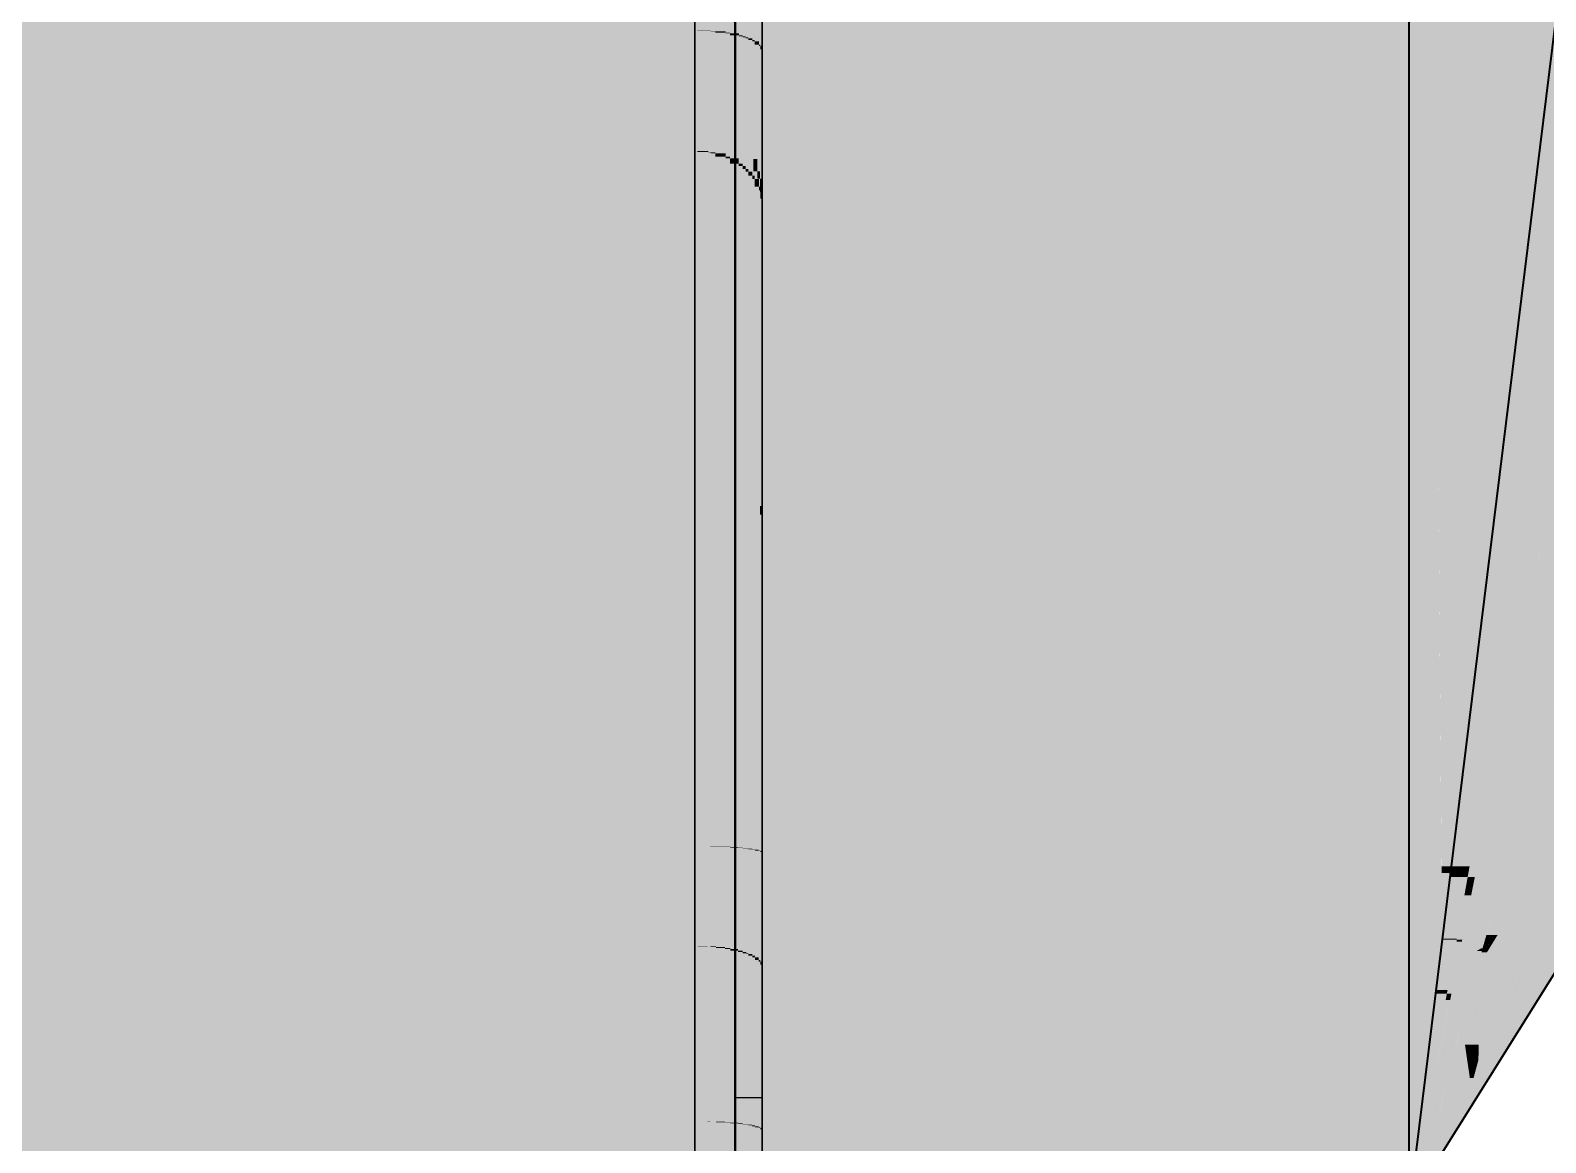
# Model space of a CAD drawing. Extents: x 0 to 756, y -25 to 420.
# Drawn here: x 351.753 to 354.002, y 306.086 to 307.737 of the extents above; entities that cross this region are included whole.
import ezdxf

# ---------------------------------------------------------------- set-up
doc = ezdxf.new("R2010")
doc.units = 0
doc.layers.get('0').update_dxf_attribs({"lineweight": 25})
doc.layers.add('0-Shading', color=7, linetype='Continuous', lineweight=25)
for name, color, linetype, lineweight, true_color in [('L_Aussenluft', 7, 'Continuous', 35, 0x66ff33), ('L_Aussenluft-Shading', 7, 'Continuous', 35, 0x66ff33), ('L_Schalldaempfer', 7, 'Continuous', 35, 0xababab)]:
    doc.layers.add(name, color=color, linetype=linetype, lineweight=lineweight, true_color=true_color)

# ---------------------------------------------------------------- blocks, each defined once
blk = doc.blocks.new('Shading-A0T78ONBOY', base_point=(329.6628, 313.8124))
at = {"layer": '0-Shading', "color": 7, "true_color": 0xffffff}
for points in [[(337.5837, 306.067), (352.7394, 306.067), (329.6659, 312.9883)], [(352.7394, 306.067), (329.6659, 312.9883), (352.7394, 312.9883)], [(352.7994, 307.1098), (352.8118, 307.1098), (352.7994, 309.2329)], [(352.8118, 307.1098), (352.7994, 309.2329), (352.8394, 309.2329)], [(352.8118, 307.1098), (352.8394, 307.1098), (352.8394, 309.2329)], [(335.4366, 307.7246), (352.7994, 307.7246), (333.4424, 309.0794)], [(352.7994, 307.7246), (333.4424, 309.0794), (352.7994, 309.0794)], [(340.9199, 307.558), (352.7994, 307.558), (342.7216, 308.381)], [(352.7994, 307.558), (342.7216, 308.381), (352.7994, 308.381)], [(352.7994, 307.2514), (352.8251, 307.2514), (352.7994, 308.2456)], [(352.8251, 307.2514), (352.7994, 308.2456), (352.8122, 308.2456)], [(352.8251, 307.2514), (352.8394, 307.2514), (352.8122, 308.2456)], [(352.8394, 307.2514), (352.8122, 308.2456), (352.8394, 308.2456)], [(335.7273, 307.5271), (352.7994, 307.5271), (335.4366, 307.7246)], [(352.7994, 307.5271), (335.4366, 307.7246), (352.7994, 307.7246)], [(343.5966, 307.5578), (352.7394, 307.5578), (343.8502, 307.7368)], [(352.7394, 307.5578), (343.8502, 307.7368), (352.7394, 307.7368)], [(339.8265, 307.0585), (352.7994, 307.0585), (340.9199, 307.558)], [(352.7994, 307.0585), (340.9199, 307.558), (352.7994, 307.558)], [(342.1341, 306.526), (352.7394, 306.526), (343.5966, 307.5578)], [(352.7394, 306.526), (343.5966, 307.5578), (352.7394, 307.5578)], [(337.2066, 306.5221), (352.7994, 306.5221), (335.7273, 307.5271)], [(352.7994, 306.5221), (335.7273, 307.5271), (352.7994, 307.5271)], [(352.7994, 306.3684), (352.8366, 306.3684), (352.7994, 307.2514)], [(352.8366, 306.3684), (352.7994, 307.2514), (352.8251, 307.2514)], [(352.8366, 306.3684), (352.8394, 306.3684), (352.8251, 307.2514)], [(352.8394, 306.3684), (352.8251, 307.2514), (352.8394, 307.2514)], [(352.7994, 306.349), (352.8019, 306.349), (352.7994, 307.1098)], [(352.8019, 306.349), (352.7994, 307.1098), (352.8118, 307.1098)], [(352.8019, 306.349), (352.8394, 306.349), (352.8118, 307.1098)], [(352.8394, 306.349), (352.8118, 307.1098), (352.8394, 307.1098)], [(339.0448, 306.7015), (352.7994, 306.7015), (339.8265, 307.0585)], [(352.7994, 306.7015), (339.8265, 307.0585), (352.7994, 307.0585)], [(337.6473, 306.0631), (352.7994, 306.0631), (339.0448, 306.7015)], [(352.7994, 306.0631), (339.0448, 306.7015), (352.7994, 306.7015)], [(337.4368, 306.3656), (352.7994, 306.3656), (337.2066, 306.5221)], [(352.7994, 306.3656), (337.2066, 306.5221), (352.7994, 306.5221)], [(341.924, 306.3778), (352.7394, 306.3778), (342.1341, 306.526)], [(352.7394, 306.3778), (342.1341, 306.526), (352.7394, 306.526)], [(341.555, 306.1174), (352.7394, 306.1174), (341.924, 306.3778)], [(352.7394, 306.1174), (341.924, 306.3778), (352.7394, 306.3778)], [(337.8099, 306.1122), (352.7994, 306.1122), (337.4368, 306.3656)], [(352.7994, 306.1122), (337.4368, 306.3656), (352.7994, 306.3656)], [(352.7994, 306.2312), (352.8384, 306.2312), (352.7994, 306.3684)], [(352.8384, 306.2312), (352.7994, 306.3684), (352.8366, 306.3684)], [(352.8384, 306.2312), (352.8394, 306.2312), (352.8366, 306.3684)], [(352.8394, 306.2312), (352.8366, 306.3684), (352.8394, 306.3684)], [(352.7994, 306.1867), (352.7998, 306.1867), (352.7994, 306.349)], [(352.7998, 306.1867), (352.7994, 306.349), (352.8019, 306.349)], [(352.7998, 306.1867), (352.8394, 306.1867), (352.8019, 306.349)], [(352.8394, 306.1867), (352.8019, 306.349), (352.8394, 306.349)], [(352.7994, 306.153), (352.8394, 306.153), (352.7994, 306.2312)], [(352.8394, 306.153), (352.7994, 306.2312), (352.8384, 306.2312)], [(352.8394, 306.153), (352.8394, 306.2312), (352.8384, 306.2312)], [(352.7994, 306.153), (352.8394, 306.153), (352.7998, 306.1867)], [(352.7994, 306.153), (352.7998, 306.1867), (352.7994, 306.1867)], [(352.8394, 306.153), (352.7998, 306.1867), (352.8394, 306.1867)], [(338.9114, 305.3638), (352.7994, 305.3638), (337.8099, 306.1122)], [(352.7994, 305.3638), (337.8099, 306.1122), (352.7994, 306.1122)], [(340.4812, 305.3599), (352.7394, 305.3599), (341.555, 306.1174)], [(352.7394, 305.3599), (341.555, 306.1174), (352.7394, 306.1174)]]:
    blk.add_solid(points, dxfattribs=at)
at = {"layer": '0-Shading', "color": 7, "true_color": 0xfdfdfd}
for points in [[(352.7533, 306.067), (352.7394, 306.067), (352.7641, 312.988)], [(352.7394, 306.067), (352.7641, 312.988), (352.7394, 312.988)], [(352.7653, 306.0669), (352.7533, 306.0669), (352.7653, 312.9879)], [(352.7533, 306.0669), (352.7653, 312.9879), (352.7641, 312.9879)], [(352.7429, 307.7367), (352.7608, 309.0995), (352.7421, 309.0995)], [(352.7595, 307.7367), (352.7429, 307.7367), (352.7608, 309.0995)], [(352.763, 307.7361), (352.7595, 307.7361), (352.7635, 309.0992)], [(352.7595, 307.7361), (352.7635, 309.0992), (352.7608, 309.0992)], [(352.7595, 307.7361), (352.7595, 307.7367), (352.7429, 307.7367)], [(352.7595, 307.7361), (352.7429, 307.7361), (352.7429, 307.7367)], [(352.743, 307.5577), (352.7595, 307.7361), (352.7429, 307.7361)], [(352.7593, 307.5577), (352.743, 307.5577), (352.7595, 307.7361)], [(352.7629, 307.5561), (352.7593, 307.5561), (352.763, 307.7359)], [(352.7593, 307.5561), (352.763, 307.7359), (352.7595, 307.7359)], [(352.763, 307.7359), (352.763, 307.7361), (352.7595, 307.7361)], [(352.763, 307.7359), (352.7595, 307.7359), (352.7595, 307.7361)], [(352.7593, 307.5561), (352.7593, 307.5577), (352.743, 307.5577)], [(352.7593, 307.5561), (352.743, 307.5561), (352.743, 307.5577)], [(352.7436, 306.526), (352.7593, 307.5561), (352.743, 307.5561)], [(352.7583, 306.526), (352.7436, 306.526), (352.7593, 307.5561)], [(352.7625, 306.5258), (352.7583, 306.5258), (352.7629, 307.5556)], [(352.7583, 306.5258), (352.7629, 307.5556), (352.7593, 307.5556)], [(352.7629, 307.5556), (352.7629, 307.5561), (352.7593, 307.5561)], [(352.7629, 307.5556), (352.7593, 307.5556), (352.7593, 307.5561)], [(352.7583, 306.5258), (352.7583, 306.526), (352.7436, 306.526)], [(352.7583, 306.5258), (352.7436, 306.5258), (352.7436, 306.526)], [(352.7437, 306.3777), (352.7583, 306.5258), (352.7436, 306.5258)], [(352.7582, 306.3777), (352.7437, 306.3777), (352.7583, 306.5258)], [(352.7625, 306.3771), (352.7582, 306.3771), (352.7625, 306.5258)], [(352.7582, 306.3771), (352.7625, 306.5258), (352.7583, 306.5258)], [(352.7625, 306.5258), (352.7625, 306.5258), (352.7583, 306.5258)], [(352.7625, 306.5258), (352.7583, 306.5258), (352.7583, 306.5258)], [(352.7582, 306.3771), (352.7582, 306.3777), (352.7437, 306.3777)], [(352.7582, 306.3771), (352.7437, 306.3771), (352.7437, 306.3777)], [(352.7439, 306.1174), (352.7582, 306.3771), (352.7437, 306.3771)], [(352.7579, 306.1174), (352.7439, 306.1174), (352.7582, 306.3771)], [(352.7624, 306.1172), (352.7579, 306.1172), (352.7625, 306.3769)], [(352.7579, 306.1172), (352.7625, 306.3769), (352.7582, 306.3769)], [(352.7625, 306.3769), (352.7625, 306.3771), (352.7582, 306.3771)], [(352.7625, 306.3769), (352.7582, 306.3769), (352.7582, 306.3771)], [(352.7579, 306.1172), (352.7579, 306.1174), (352.7439, 306.1174)], [(352.7579, 306.1172), (352.7439, 306.1172), (352.7439, 306.1174)], [(352.7443, 305.3601), (352.7579, 306.1172), (352.7439, 306.1172)], [(352.7572, 305.3601), (352.7443, 305.3601), (352.7579, 306.1172)], [(352.7621, 305.3601), (352.7572, 305.3601), (352.7624, 306.1171)], [(352.7572, 305.3601), (352.7624, 306.1171), (352.7579, 306.1171)], [(352.7624, 306.1171), (352.7624, 306.1172), (352.7579, 306.1172)], [(352.7624, 306.1171), (352.7579, 306.1171), (352.7579, 306.1172)]]:
    blk.add_solid(points, dxfattribs=at)
at = {"layer": '0-Shading', "color": 7, "true_color": 0xf5f5f5}
for points in [[(352.7783, 306.0667), (352.7653, 306.0667), (352.7883, 312.987)], [(352.7653, 306.0667), (352.7883, 312.987), (352.7653, 312.987)], [(352.7894, 306.0662), (352.7783, 306.0662), (352.7894, 312.987)], [(352.7783, 306.0662), (352.7894, 312.987), (352.7883, 312.987)], [(352.7697, 307.7353), (352.7861, 309.0945), (352.7687, 309.0945)], [(352.7852, 307.7353), (352.7697, 307.7353), (352.7861, 309.0945)], [(352.7852, 307.7333), (352.7852, 307.7353), (352.7697, 307.7353)], [(352.7852, 307.7333), (352.7697, 307.7333), (352.7697, 307.7353)], [(352.7699, 307.554), (352.7852, 307.7333), (352.7697, 307.7333)], [(352.785, 307.554), (352.7699, 307.554), (352.7852, 307.7333)], [(352.785, 307.5492), (352.785, 307.554), (352.7699, 307.554)], [(352.785, 307.5492), (352.7699, 307.5492), (352.7699, 307.554)], [(352.7706, 306.5255), (352.785, 307.5492), (352.7699, 307.5492)], [(352.7843, 306.5255), (352.7706, 306.5255), (352.785, 307.5492)], [(352.7843, 306.5249), (352.7843, 306.5255), (352.7706, 306.5255)], [(352.7843, 306.5249), (352.7706, 306.5249), (352.7706, 306.5255)], [(352.7707, 306.3762), (352.7843, 306.5249), (352.7706, 306.5249)], [(352.7842, 306.3762), (352.7707, 306.3762), (352.7843, 306.5249)], [(352.7842, 306.3745), (352.7842, 306.3762), (352.7707, 306.3762)], [(352.7842, 306.3745), (352.7707, 306.3745), (352.7707, 306.3762)], [(352.7709, 306.1167), (352.7842, 306.3745), (352.7707, 306.3745)], [(352.784, 306.1167), (352.7709, 306.1167), (352.7842, 306.3745)], [(352.784, 306.116), (352.784, 306.1167), (352.7709, 306.1167)], [(352.784, 306.116), (352.7709, 306.116), (352.7709, 306.1167)], [(352.7715, 305.3609), (352.784, 306.116), (352.7709, 306.116)], [(352.7835, 305.3609), (352.7715, 305.3609), (352.784, 306.116)]]:
    blk.add_solid(points, dxfattribs=at)
at = {"layer": '0-Shading', "color": 254, "true_color": 0xe4e4e4}
for points in [[(352.8005, 306.0657), (352.7894, 306.0657), (352.8057, 310.2325)], [(352.7894, 306.0657), (352.8057, 310.2325), (352.7894, 310.2325)], [(352.8101, 306.0649), (352.8005, 306.0649), (352.8101, 310.2215)], [(352.8005, 306.0649), (352.8101, 310.2215), (352.8057, 310.2215)], [(352.7914, 307.7323), (352.8059, 309.087), (352.7909, 309.087)], [(352.8047, 307.7323), (352.7914, 307.7323), (352.8059, 309.087)], [(352.8047, 307.7292), (352.8047, 307.7323), (352.7914, 307.7323)], [(352.8047, 307.7292), (352.7914, 307.7292), (352.7914, 307.7323)], [(352.8045, 307.5466), (352.7914, 307.5466), (352.8047, 307.7292)], [(352.7914, 307.5466), (352.8047, 307.7292), (352.7914, 307.7292)], [(352.8045, 307.5389), (352.8045, 307.5466), (352.7914, 307.5466)], [(352.8045, 307.5389), (352.7914, 307.5389), (352.7914, 307.5466)], [(352.7918, 306.5245), (352.8045, 307.5389), (352.7914, 307.5389)], [(352.8036, 306.5245), (352.7918, 306.5245), (352.8045, 307.5389)], [(352.8036, 306.5237), (352.8036, 306.5245), (352.7918, 306.5245)], [(352.8036, 306.5237), (352.7918, 306.5237), (352.7918, 306.5245)], [(352.8034, 306.3732), (352.7918, 306.3732), (352.8036, 306.5237)], [(352.7918, 306.3732), (352.8036, 306.5237), (352.7918, 306.5237)], [(352.8034, 306.3705), (352.8034, 306.3732), (352.7918, 306.3732)], [(352.8034, 306.3705), (352.7918, 306.3705), (352.7918, 306.3732)], [(352.7919, 306.1154), (352.8034, 306.3705), (352.7918, 306.3705)], [(352.8032, 306.1154), (352.7919, 306.1154), (352.8034, 306.3705)], [(352.8032, 306.1143), (352.8032, 306.1154), (352.7919, 306.1154)], [(352.8032, 306.1143), (352.7919, 306.1143), (352.7919, 306.1154)], [(352.7922, 305.3622), (352.8032, 306.1143), (352.7919, 306.1143)], [(352.8025, 305.3622), (352.7922, 305.3622), (352.8032, 306.1143)]]:
    blk.add_solid(points, dxfattribs=at)
at = {"layer": '0-Shading', "color": 7, "true_color": 0xf9f9f9}
for points in [[(352.7697, 307.7359), (352.763, 307.7359), (352.7687, 309.0984)], [(352.763, 307.7359), (352.7687, 309.0984), (352.7635, 309.0984)], [(352.7699, 307.5556), (352.7629, 307.5556), (352.7697, 307.7353)], [(352.7629, 307.5556), (352.7697, 307.7353), (352.763, 307.7353)], [(352.7697, 307.7353), (352.7697, 307.7359), (352.763, 307.7359)], [(352.7697, 307.7353), (352.763, 307.7353), (352.763, 307.7359)], [(352.7706, 306.5258), (352.7625, 306.5258), (352.7699, 307.554)], [(352.7625, 306.5258), (352.7699, 307.554), (352.7629, 307.554)], [(352.7699, 307.554), (352.7699, 307.5556), (352.7629, 307.5556)], [(352.7699, 307.554), (352.7629, 307.554), (352.7629, 307.5556)], [(352.7706, 306.5255), (352.7706, 306.5258), (352.7625, 306.5258)], [(352.7706, 306.5255), (352.7625, 306.5255), (352.7625, 306.5258)], [(352.7707, 306.3769), (352.7625, 306.3769), (352.7706, 306.5255)], [(352.7625, 306.3769), (352.7706, 306.5255), (352.7625, 306.5255)], [(352.7709, 306.1171), (352.7624, 306.1171), (352.7707, 306.3762)], [(352.7624, 306.1171), (352.7707, 306.3762), (352.7625, 306.3762)], [(352.7707, 306.3762), (352.7707, 306.3769), (352.7625, 306.3769)], [(352.7707, 306.3762), (352.7625, 306.3762), (352.7625, 306.3769)], [(352.7715, 305.3604), (352.7621, 305.3604), (352.7709, 306.1167)], [(352.7621, 305.3604), (352.7709, 306.1167), (352.7624, 306.1167)], [(352.7709, 306.1167), (352.7709, 306.1171), (352.7624, 306.1171)], [(352.7709, 306.1167), (352.7624, 306.1167), (352.7624, 306.1171)]]:
    blk.add_solid(points, dxfattribs=at)
at = {"layer": '0-Shading', "color": 7, "true_color": 0xefefef}
for points in [[(352.7914, 307.7333), (352.7852, 307.7333), (352.7909, 309.0932)], [(352.7852, 307.7333), (352.7909, 309.0932), (352.7861, 309.0932)], [(352.7914, 307.5492), (352.785, 307.5492), (352.7914, 307.7323)], [(352.785, 307.5492), (352.7914, 307.7323), (352.7852, 307.7323)], [(352.7914, 307.7323), (352.7914, 307.7333), (352.7852, 307.7333)], [(352.7914, 307.7323), (352.7852, 307.7323), (352.7852, 307.7333)], [(352.7918, 306.5249), (352.7843, 306.5249), (352.7914, 307.5466)], [(352.7843, 306.5249), (352.7914, 307.5466), (352.785, 307.5466)], [(352.7914, 307.5466), (352.7914, 307.5492), (352.785, 307.5492)], [(352.7914, 307.5466), (352.785, 307.5466), (352.785, 307.5492)], [(352.7918, 306.3745), (352.7842, 306.3745), (352.7918, 306.5245)], [(352.7842, 306.3745), (352.7918, 306.5245), (352.7843, 306.5245)], [(352.7918, 306.5245), (352.7918, 306.5249), (352.7843, 306.5249)], [(352.7918, 306.5245), (352.7843, 306.5245), (352.7843, 306.5249)], [(352.7918, 306.3732), (352.7918, 306.3745), (352.7842, 306.3745)], [(352.7918, 306.3732), (352.7842, 306.3732), (352.7842, 306.3745)], [(352.7919, 306.116), (352.784, 306.116), (352.7918, 306.3732)], [(352.784, 306.116), (352.7918, 306.3732), (352.7842, 306.3732)], [(352.7922, 305.3614), (352.7835, 305.3614), (352.7919, 306.1154)], [(352.7835, 305.3614), (352.7919, 306.1154), (352.784, 306.1154)], [(352.7919, 306.1154), (352.7919, 306.116), (352.784, 306.116)], [(352.7919, 306.1154), (352.784, 306.1154), (352.784, 306.116)]]:
    blk.add_solid(points, dxfattribs=at)
at = {"layer": '0-Shading', "color": 254, "true_color": 0xe2e2e2}
for points in [[(352.8101, 307.7292), (352.8047, 307.7292), (352.8101, 309.0852)], [(352.8047, 307.7292), (352.8101, 309.0852), (352.8059, 309.0852)], [(352.8101, 307.5389), (352.8045, 307.5389), (352.8101, 307.7279)], [(352.8045, 307.5389), (352.8101, 307.7279), (352.8047, 307.7279)], [(352.8101, 307.7279), (352.8101, 307.7292), (352.8047, 307.7292)], [(352.8101, 307.7279), (352.8047, 307.7279), (352.8047, 307.7292)], [(352.8101, 306.5237), (352.8036, 306.5237), (352.8101, 307.5354)], [(352.8036, 306.5237), (352.8101, 307.5354), (352.8045, 307.5354)], [(352.8101, 307.5354), (352.8101, 307.5389), (352.8045, 307.5389)], [(352.8101, 307.5354), (352.8045, 307.5354), (352.8045, 307.5389)], [(352.8101, 306.3705), (352.8034, 306.3705), (352.8101, 306.5231)], [(352.8034, 306.3705), (352.8101, 306.5231), (352.8036, 306.5231)], [(352.8101, 306.5231), (352.8101, 306.5237), (352.8036, 306.5237)], [(352.8101, 306.5231), (352.8036, 306.5231), (352.8036, 306.5237)], [(352.8101, 306.1143), (352.8032, 306.1143), (352.8101, 306.3689)], [(352.8032, 306.1143), (352.8101, 306.3689), (352.8034, 306.3689)], [(352.8101, 306.3689), (352.8101, 306.3705), (352.8034, 306.3705)], [(352.8101, 306.3689), (352.8034, 306.3689), (352.8034, 306.3705)], [(352.8101, 305.3628), (352.8025, 305.3628), (352.8101, 306.1136)], [(352.8025, 305.3628), (352.8101, 306.1136), (352.8032, 306.1136)], [(352.8101, 306.1136), (352.8101, 306.1143), (352.8032, 306.1143)], [(352.8101, 306.1136), (352.8032, 306.1136), (352.8032, 306.1143)]]:
    blk.add_solid(points, dxfattribs=at)
at = {"layer": '0-Shading', "color": 254, "true_color": 0xd0d0d0}
for points in [[(352.8146, 307.7279), (352.8101, 307.7279), (352.8136, 309.0829)], [(352.8101, 307.7279), (352.8136, 309.0829), (352.8101, 309.0829)], [(352.8146, 307.7262), (352.8146, 307.7279), (352.8101, 307.7279)], [(352.8146, 307.7262), (352.8101, 307.7262), (352.8101, 307.7279)], [(352.8147, 307.5354), (352.8101, 307.5354), (352.8146, 307.7262)], [(352.8101, 307.5354), (352.8146, 307.7262), (352.8101, 307.7262)], [(352.8147, 307.531), (352.8147, 307.5354), (352.8101, 307.5354)], [(352.8147, 307.531), (352.8101, 307.531), (352.8101, 307.5354)], [(352.8155, 306.5231), (352.8101, 306.5231), (352.8147, 307.531)], [(352.8101, 306.5231), (352.8147, 307.531), (352.8101, 307.531)], [(352.8155, 306.5225), (352.8155, 306.5231), (352.8101, 306.5231)], [(352.8155, 306.5225), (352.8101, 306.5225), (352.8101, 306.5231)], [(352.8156, 306.3689), (352.8101, 306.3689), (352.8155, 306.5225)], [(352.8101, 306.3689), (352.8155, 306.5225), (352.8101, 306.5225)], [(352.8156, 306.3669), (352.8156, 306.3689), (352.8101, 306.3689)], [(352.8156, 306.3669), (352.8101, 306.3669), (352.8101, 306.3689)], [(352.8158, 306.1136), (352.8101, 306.1136), (352.8156, 306.3669)], [(352.8101, 306.1136), (352.8156, 306.3669), (352.8101, 306.3669)], [(352.8158, 306.1127), (352.8158, 306.1136), (352.8101, 306.1136)], [(352.8158, 306.1127), (352.8101, 306.1127), (352.8101, 306.1136)], [(352.8163, 305.3635), (352.8101, 305.3635), (352.8158, 306.1127)], [(352.8101, 305.3635), (352.8158, 306.1127), (352.8101, 306.1127)]]:
    blk.add_solid(points, dxfattribs=at)
at = {"layer": '0-Shading', "color": 254, "true_color": 0xcdcdcd}
for points in [[(352.8146, 307.7262), (352.8185, 309.0794), (352.8136, 309.0794)], [(352.8186, 307.7262), (352.8146, 307.7262), (352.8185, 309.0794)], [(352.8186, 307.7246), (352.825, 309.075), (352.8185, 309.075)], [(352.8247, 307.7246), (352.8186, 307.7246), (352.825, 309.075)], [(352.8187, 306.0641), (352.8101, 306.0641), (352.8209, 308.3748)], [(352.8101, 306.0641), (352.8209, 308.3748), (352.8101, 308.3748)], [(352.826, 306.0631), (352.8187, 306.0631), (352.826, 308.3622)], [(352.8187, 306.0631), (352.826, 308.3622), (352.8208, 308.3622)], [(352.8186, 307.7246), (352.8186, 307.7262), (352.8146, 307.7262)], [(352.8186, 307.7246), (352.8146, 307.7246), (352.8146, 307.7262)], [(352.8147, 307.531), (352.8186, 307.7246), (352.8146, 307.7246)], [(352.8186, 307.531), (352.8147, 307.531), (352.8186, 307.7246)], [(352.8247, 307.7222), (352.8247, 307.7246), (352.8186, 307.7246)], [(352.8247, 307.7222), (352.8186, 307.7222), (352.8186, 307.7246)], [(352.8247, 307.5271), (352.8186, 307.5271), (352.8247, 307.7222)], [(352.8186, 307.5271), (352.8247, 307.7222), (352.8186, 307.7222)], [(352.8186, 307.5271), (352.8186, 307.531), (352.8147, 307.531)], [(352.8186, 307.5271), (352.8147, 307.5271), (352.8147, 307.531)], [(352.8155, 306.5225), (352.8186, 307.5271), (352.8147, 307.5271)], [(352.8187, 306.5225), (352.8155, 306.5225), (352.8186, 307.5271)], [(352.8247, 307.5211), (352.8247, 307.5271), (352.8186, 307.5271)], [(352.8247, 307.5211), (352.8186, 307.5211), (352.8186, 307.5271)], [(352.8187, 306.5221), (352.8247, 307.5211), (352.8186, 307.5211)], [(352.8245, 306.5221), (352.8187, 306.5221), (352.8247, 307.5211)], [(352.8187, 306.5221), (352.8187, 306.5225), (352.8155, 306.5225)], [(352.8187, 306.5221), (352.8155, 306.5221), (352.8155, 306.5225)], [(352.8156, 306.3669), (352.8187, 306.5221), (352.8155, 306.5221)], [(352.8187, 306.3669), (352.8156, 306.3669), (352.8187, 306.5221)], [(352.8245, 306.5213), (352.8245, 306.5221), (352.8187, 306.5221)], [(352.8245, 306.5213), (352.8187, 306.5213), (352.8187, 306.5221)], [(352.8245, 306.3656), (352.8187, 306.3656), (352.8245, 306.5213)], [(352.8187, 306.3656), (352.8245, 306.5213), (352.8187, 306.5213)], [(352.8187, 306.3656), (352.8187, 306.3669), (352.8156, 306.3669)], [(352.8187, 306.3656), (352.8156, 306.3656), (352.8156, 306.3669)], [(352.8158, 306.1127), (352.8187, 306.3656), (352.8156, 306.3656)], [(352.8187, 306.1127), (352.8158, 306.1127), (352.8187, 306.3656)], [(352.8245, 306.3633), (352.8245, 306.3656), (352.8187, 306.3656)], [(352.8245, 306.3633), (352.8187, 306.3633), (352.8187, 306.3656)], [(352.8244, 306.1122), (352.8187, 306.1122), (352.8245, 306.3633)], [(352.8187, 306.1122), (352.8245, 306.3633), (352.8187, 306.3633)], [(352.8187, 306.1122), (352.8187, 306.1127), (352.8158, 306.1127)], [(352.8187, 306.1122), (352.8158, 306.1122), (352.8158, 306.1127)], [(352.8163, 305.3638), (352.8187, 306.1122), (352.8158, 306.1122)], [(352.8187, 305.3638), (352.8163, 305.3638), (352.8187, 306.1122)], [(352.8244, 306.1112), (352.8244, 306.1122), (352.8187, 306.1122)], [(352.8244, 306.1112), (352.8187, 306.1112), (352.8187, 306.1122)], [(352.8242, 305.3645), (352.8187, 305.3645), (352.8244, 306.1112)], [(352.8187, 305.3645), (352.8244, 306.1112), (352.8187, 306.1112)]]:
    blk.add_solid(points, dxfattribs=at)
at = {"layer": '0-Shading', "color": 9, "true_color": 0xbbbbbb}
for points in [[(352.8281, 307.7222), (352.8247, 307.7222), (352.8276, 309.0724)], [(352.8247, 307.7222), (352.8276, 309.0724), (352.825, 309.0724)], [(352.8281, 307.7203), (352.8281, 307.7222), (352.8247, 307.7222)], [(352.8281, 307.7203), (352.8247, 307.7203), (352.8247, 307.7222)], [(352.8282, 307.5211), (352.8247, 307.5211), (352.8281, 307.7203)], [(352.8247, 307.5211), (352.8281, 307.7203), (352.8247, 307.7203)], [(352.8282, 307.5161), (352.8282, 307.5211), (352.8247, 307.5211)], [(352.8282, 307.5161), (352.8247, 307.5161), (352.8247, 307.5211)], [(352.8285, 306.5213), (352.8245, 306.5213), (352.8282, 307.5161)], [(352.8245, 306.5213), (352.8282, 307.5161), (352.8247, 307.5161)], [(352.8285, 306.5206), (352.8285, 306.5213), (352.8245, 306.5213)], [(352.8285, 306.5206), (352.8245, 306.5206), (352.8245, 306.5213)], [(352.8286, 306.3633), (352.8245, 306.3633), (352.8285, 306.5206)], [(352.8245, 306.3633), (352.8285, 306.5206), (352.8245, 306.5206)], [(352.8286, 306.1112), (352.8244, 306.1112), (352.8286, 306.361)], [(352.8244, 306.1112), (352.8286, 306.361), (352.8245, 306.361)], [(352.8286, 306.361), (352.8286, 306.3633), (352.8245, 306.3633)], [(352.8286, 306.361), (352.8245, 306.361), (352.8245, 306.3633)], [(352.8289, 305.3654), (352.8242, 305.3654), (352.8286, 306.1101)], [(352.8242, 305.3654), (352.8286, 306.1101), (352.8244, 306.1101)], [(352.8286, 306.1101), (352.8286, 306.1112), (352.8244, 306.1112)], [(352.8286, 306.1101), (352.8244, 306.1101), (352.8244, 306.1112)]]:
    blk.add_solid(points, dxfattribs=at)
at = {"layer": '0-Shading', "color": 253, "true_color": 0xb0b0b0}
for points in [[(352.8281, 307.7203), (352.8348, 309.0631), (352.8276, 309.0631)], [(352.8345, 307.7203), (352.8281, 307.7203), (352.8348, 309.0631)], [(352.8323, 307.5458), (352.826, 307.5458), (352.8327, 308.3318)], [(352.826, 307.5458), (352.8327, 308.3318), (352.826, 308.3318)], [(352.836, 307.5274), (352.8322, 307.5274), (352.836, 308.3171)], [(352.8322, 307.5274), (352.836, 308.3171), (352.8327, 308.3171)], [(352.8345, 307.7156), (352.8345, 307.7203), (352.8281, 307.7203)], [(352.8345, 307.7156), (352.8281, 307.7156), (352.8281, 307.7203)], [(352.8282, 307.5161), (352.8345, 307.7156), (352.8281, 307.7156)], [(352.8344, 307.5161), (352.8282, 307.5161), (352.8345, 307.7156)], [(352.8322, 307.5274), (352.826, 307.5274), (352.826, 307.5458)], [(352.8322, 307.5274), (352.8323, 307.5458), (352.826, 307.5458)], [(352.8314, 306.0621), (352.826, 306.0621), (352.8322, 307.5274)], [(352.826, 306.0621), (352.8322, 307.5274), (352.826, 307.5274)], [(352.836, 307.5164), (352.8322, 307.5164), (352.8322, 307.5274)], [(352.836, 307.5164), (352.836, 307.5274), (352.8322, 307.5274)], [(352.8344, 307.5045), (352.8344, 307.5161), (352.8282, 307.5161)], [(352.8344, 307.5045), (352.8282, 307.5045), (352.8282, 307.5161)], [(352.8285, 306.5206), (352.8344, 307.5045), (352.8282, 307.5045)], [(352.8342, 306.5206), (352.8285, 306.5206), (352.8344, 307.5045)], [(352.836, 306.0609), (352.8314, 306.0609), (352.836, 307.5164)], [(352.8314, 306.0609), (352.836, 307.5164), (352.8322, 307.5164)], [(352.8342, 306.5193), (352.8342, 306.5206), (352.8285, 306.5206)], [(352.8342, 306.5193), (352.8285, 306.5193), (352.8285, 306.5206)], [(352.8286, 306.361), (352.8342, 306.5193), (352.8285, 306.5193)], [(352.8341, 306.361), (352.8286, 306.361), (352.8342, 306.5193)], [(352.8341, 306.357), (352.8341, 306.361), (352.8286, 306.361)], [(352.8341, 306.357), (352.8286, 306.357), (352.8286, 306.361)], [(352.834, 306.1101), (352.8286, 306.1101), (352.8341, 306.357)], [(352.8286, 306.1101), (352.8341, 306.357), (352.8286, 306.357)], [(352.834, 306.1084), (352.834, 306.1101), (352.8286, 306.1101)], [(352.834, 306.1084), (352.8286, 306.1084), (352.8286, 306.1101)], [(352.8289, 305.3666), (352.834, 306.1084), (352.8286, 306.1084)], [(352.8339, 305.3666), (352.8289, 305.3666), (352.834, 306.1084)]]:
    blk.add_solid(points, dxfattribs=at)
at = {"layer": '0-Shading', "color": 253, "true_color": 0xa4a4a4}
for points in [[(352.8365, 307.7156), (352.8345, 307.7156), (352.8364, 309.0603)], [(352.8345, 307.7156), (352.8364, 309.0603), (352.8348, 309.0603)], [(352.8365, 307.5045), (352.8344, 307.5045), (352.8365, 307.7136)], [(352.8344, 307.5045), (352.8365, 307.7136), (352.8345, 307.7136)], [(352.8365, 307.7136), (352.8365, 307.7156), (352.8345, 307.7156)], [(352.8365, 307.7136), (352.8345, 307.7136), (352.8345, 307.7156)], [(352.8366, 306.5193), (352.8342, 306.5193), (352.8365, 307.4991)], [(352.8342, 306.5193), (352.8365, 307.4991), (352.8344, 307.4991)], [(352.8365, 307.4991), (352.8365, 307.5045), (352.8344, 307.5045)], [(352.8365, 307.4991), (352.8344, 307.4991), (352.8344, 307.5045)], [(352.8366, 306.357), (352.8341, 306.357), (352.8366, 306.5184)], [(352.8341, 306.357), (352.8366, 306.5184), (352.8342, 306.5184)], [(352.8366, 306.5184), (352.8366, 306.5193), (352.8342, 306.5193)], [(352.8366, 306.5184), (352.8342, 306.5184), (352.8342, 306.5193)], [(352.8367, 306.1084), (352.834, 306.1084), (352.8366, 306.3544)], [(352.834, 306.1084), (352.8366, 306.3544), (352.8341, 306.3544)], [(352.8366, 306.3544), (352.8366, 306.357), (352.8341, 306.357)], [(352.8366, 306.3544), (352.8341, 306.3544), (352.8341, 306.357)], [(352.8367, 305.3675), (352.8339, 305.3675), (352.8367, 306.1073)], [(352.8339, 305.3675), (352.8367, 306.1073), (352.834, 306.1073)], [(352.8367, 306.1073), (352.8367, 306.1084), (352.834, 306.1084)], [(352.8367, 306.1073), (352.834, 306.1073), (352.834, 306.1084)]]:
    blk.add_solid(points, dxfattribs=at)
at = {"layer": '0-Shading', "color": 252, "true_color": 0x909090}
for points in [[(352.8365, 307.7136), (352.8389, 309.0503), (352.8364, 309.0503)], [(352.8387, 307.7136), (352.8365, 307.7136), (352.8389, 309.0503)], [(352.8381, 307.5164), (352.836, 307.5164), (352.8383, 308.2846)], [(352.836, 307.5164), (352.8383, 308.2846), (352.836, 308.2846)], [(352.8394, 307.4967), (352.8381, 307.4967), (352.8394, 308.2687)], [(352.8381, 307.4967), (352.8394, 308.2687), (352.8383, 308.2687)], [(352.8387, 307.7086), (352.8387, 307.7136), (352.8365, 307.7136)], [(352.8387, 307.7086), (352.8365, 307.7086), (352.8365, 307.7136)], [(352.8387, 307.4991), (352.8365, 307.4991), (352.8387, 307.7086)], [(352.8365, 307.4991), (352.8387, 307.7086), (352.8365, 307.7086)], [(352.8381, 307.4967), (352.836, 307.4967), (352.836, 307.5164)], [(352.8381, 307.4967), (352.8381, 307.5164), (352.836, 307.5164)], [(352.8387, 307.4867), (352.8387, 307.4991), (352.8365, 307.4991)], [(352.8387, 307.4867), (352.8365, 307.4867), (352.8365, 307.4991)], [(352.838, 307.0305), (352.836, 307.0305), (352.8381, 307.4967)], [(352.836, 307.0305), (352.8381, 307.4967), (352.836, 307.4967)], [(352.8366, 306.5184), (352.8387, 307.4867), (352.8365, 307.4867)], [(352.8386, 306.5184), (352.8366, 306.5184), (352.8387, 307.4867)], [(352.8394, 307.0179), (352.838, 307.0179), (352.8394, 307.4848)], [(352.838, 307.0179), (352.8394, 307.4848), (352.8381, 307.4848)], [(352.8394, 307.4848), (352.8381, 307.4848), (352.8381, 307.4967)], [(352.8394, 307.4848), (352.8394, 307.4967), (352.8381, 307.4967)], [(352.838, 307.0179), (352.836, 307.0179), (352.836, 307.0305)], [(352.838, 307.0179), (352.838, 307.0305), (352.836, 307.0305)], [(352.8378, 306.0598), (352.836, 306.0598), (352.838, 307.0179)], [(352.836, 306.0598), (352.838, 307.0179), (352.836, 307.0179)], [(352.8394, 306.0584), (352.8378, 306.0584), (352.8394, 307.0093)], [(352.8378, 306.0584), (352.8394, 307.0093), (352.838, 307.0093)], [(352.8394, 307.0093), (352.838, 307.0093), (352.838, 307.0179)], [(352.8394, 307.0093), (352.8394, 307.0179), (352.838, 307.0179)], [(352.8386, 306.517), (352.8386, 306.5184), (352.8366, 306.5184)], [(352.8386, 306.517), (352.8366, 306.517), (352.8366, 306.5184)], [(352.8385, 306.3544), (352.8366, 306.3544), (352.8386, 306.517)], [(352.8366, 306.3544), (352.8386, 306.517), (352.8366, 306.517)], [(352.8385, 306.3501), (352.8385, 306.3544), (352.8366, 306.3544)], [(352.8385, 306.3501), (352.8366, 306.3501), (352.8366, 306.3544)], [(352.8367, 306.1073), (352.8385, 306.3501), (352.8366, 306.3501)], [(352.8385, 306.1073), (352.8367, 306.1073), (352.8385, 306.3501)], [(352.8385, 306.1054), (352.8385, 306.1073), (352.8367, 306.1073)], [(352.8385, 306.1054), (352.8367, 306.1054), (352.8367, 306.1073)], [(352.8384, 305.3688), (352.8367, 305.3688), (352.8385, 306.1054)], [(352.8367, 305.3688), (352.8385, 306.1054), (352.8367, 306.1054)]]:
    blk.add_solid(points, dxfattribs=at)
at = {"layer": '0-Shading', "color": 252, "true_color": 0x8b8b8b}
for points in [[(352.8394, 307.7086), (352.8387, 307.7086), (352.8394, 309.0474)], [(352.8387, 307.7086), (352.8394, 309.0474), (352.8389, 309.0474)], [(352.8394, 307.7064), (352.8394, 307.7086), (352.8387, 307.7086)], [(352.8394, 307.7064), (352.8387, 307.7064), (352.8387, 307.7086)], [(352.8394, 307.4867), (352.8387, 307.4867), (352.8394, 307.7064)], [(352.8387, 307.4867), (352.8394, 307.7064), (352.8387, 307.7064)], [(352.8394, 306.517), (352.8386, 306.517), (352.8394, 307.4811)], [(352.8386, 306.517), (352.8394, 307.4811), (352.8387, 307.4811)], [(352.8394, 307.4811), (352.8394, 307.4867), (352.8387, 307.4867)], [(352.8394, 307.4811), (352.8387, 307.4811), (352.8387, 307.4867)], [(352.8394, 306.3501), (352.8385, 306.3501), (352.8394, 306.5162)], [(352.8385, 306.3501), (352.8394, 306.5162), (352.8386, 306.5162)], [(352.8394, 306.5162), (352.8394, 306.517), (352.8386, 306.517)], [(352.8394, 306.5162), (352.8386, 306.5162), (352.8386, 306.517)], [(352.8394, 306.3474), (352.8394, 306.3501), (352.8385, 306.3501)], [(352.8394, 306.3474), (352.8385, 306.3474), (352.8385, 306.3501)], [(352.8394, 306.1054), (352.8385, 306.1054), (352.8394, 306.3474)], [(352.8385, 306.1054), (352.8394, 306.3474), (352.8385, 306.3474)], [(352.8394, 306.1043), (352.8394, 306.1054), (352.8385, 306.1054)], [(352.8394, 306.1043), (352.8385, 306.1043), (352.8385, 306.1054)], [(352.8394, 305.3697), (352.8384, 305.3697), (352.8394, 306.1043)], [(352.8384, 305.3697), (352.8394, 306.1043), (352.8385, 306.1043)]]:
    blk.add_solid(points, dxfattribs=at)
at = {"layer": '0-Shading', "color": 7, "true_color": 0xfefefe}
for points in [[(352.7429, 307.7367), (352.7429, 307.7368), (352.7394, 307.7368)], [(352.7429, 307.7367), (352.7394, 307.7367), (352.7394, 307.7368)], [(352.743, 307.5578), (352.7394, 307.5578), (352.7429, 307.7367)], [(352.7394, 307.5578), (352.7429, 307.7367), (352.7394, 307.7367)], [(352.743, 307.5577), (352.743, 307.5578), (352.7394, 307.5578)], [(352.743, 307.5577), (352.7394, 307.5577), (352.7394, 307.5578)], [(352.7436, 306.526), (352.7394, 306.526), (352.743, 307.5577)], [(352.7394, 306.526), (352.743, 307.5577), (352.7394, 307.5577)], [(352.7436, 306.526), (352.7436, 306.526), (352.7394, 306.526)], [(352.7437, 306.3778), (352.7394, 306.3778), (352.7436, 306.526)], [(352.7394, 306.3778), (352.7436, 306.526), (352.7394, 306.526)], [(352.7436, 306.526), (352.7394, 306.526), (352.7394, 306.526)], [(352.7437, 306.3777), (352.7437, 306.3778), (352.7394, 306.3778)], [(352.7437, 306.3777), (352.7394, 306.3777), (352.7394, 306.3778)], [(352.7439, 306.1174), (352.7394, 306.1174), (352.7437, 306.3777)], [(352.7394, 306.1174), (352.7437, 306.3777), (352.7394, 306.3777)], [(352.7439, 306.1174), (352.7439, 306.1174), (352.7394, 306.1174)], [(352.7394, 305.3599), (352.7443, 305.3599), (352.7394, 306.1174)], [(352.7443, 305.3599), (352.7394, 306.1174), (352.7439, 306.1174)], [(352.7394, 306.1174), (352.7439, 306.1174), (352.7394, 306.1174)]]:
    blk.add_solid(points, dxfattribs=at)
blk = doc.blocks.new('Shading-A0T78OPJOY', base_point=(354.1994, 311.6643))
at = {"layer": 'L_Aussenluft-Shading', "color": 72, "true_color": 0x5ce62e}
for points in [[(354.0385, 307.3455), (353.9664, 307.3455), (354.1063, 308.4788)], [(354.0375, 307.3292), (353.9644, 307.3292), (353.9664, 307.3455)], [(354.0375, 307.3292), (354.0385, 307.3455), (353.9664, 307.3455)], [(353.889, 306.4958), (353.8615, 306.4958), (354.0375, 307.3292)], [(353.8615, 306.4958), (354.0375, 307.3292), (353.9644, 307.3292)], [(353.8861, 306.4799), (353.8595, 306.4799), (353.8615, 306.4958)], [(353.8861, 306.4799), (353.889, 306.4958), (353.8615, 306.4958)], [(353.8699, 306.3885), (353.8482, 306.3885), (353.8861, 306.4799)], [(353.8482, 306.3885), (353.8861, 306.4799), (353.8595, 306.4799)], [(353.8563, 306.3122), (353.8388, 306.3122), (353.8696, 306.387)], [(353.8388, 306.3122), (353.8696, 306.387), (353.848, 306.387)], [(353.8696, 306.387), (353.848, 306.387), (353.8482, 306.3885)], [(353.8696, 306.387), (353.8699, 306.3885), (353.8482, 306.3885)], [(353.7994, 305.993), (353.8553, 306.3069), (353.8382, 306.3069)], [(353.8553, 306.3069), (353.8382, 306.3069), (353.8388, 306.3122)], [(353.8553, 306.3069), (353.8563, 306.3122), (353.8388, 306.3122)]]:
    blk.add_solid(points, dxfattribs=at)
at = {"layer": 'L_Aussenluft-Shading', "color": 70, "true_color": 0x66ff33}
for points in [[(352.7994, 307.3), (352.9714, 307.3), (352.7994, 308.3311)], [(352.9714, 307.3), (352.7994, 308.3311), (352.9714, 308.3311)], [(352.9714, 307.3), (353.7994, 307.3), (352.9714, 307.9178)], [(353.7994, 307.3), (352.9714, 307.9178), (353.7994, 307.9178)], [(352.7994, 306.4529), (352.9714, 306.4529), (352.7994, 307.3)], [(352.9714, 306.4529), (352.7994, 307.3), (352.9714, 307.3)], [(352.9714, 306.4529), (353.7994, 306.4529), (352.9714, 307.3)], [(353.7994, 306.4529), (352.9714, 307.3), (353.7994, 307.3)], [(352.7994, 306.3842), (352.9714, 306.3842), (352.7994, 306.4529)], [(352.9714, 306.3842), (352.7994, 306.4529), (352.9714, 306.4529)], [(352.9714, 306.3842), (353.7994, 306.3842), (352.9714, 306.4529)], [(353.7994, 306.3842), (352.9714, 306.4529), (353.7994, 306.4529)], [(352.7994, 306.2975), (353.7994, 306.2975), (352.7994, 306.3842)], [(353.7994, 306.2975), (352.7994, 306.3842), (353.7994, 306.3842)], [(352.7994, 305.993), (353.7994, 305.993), (352.7994, 306.2975)], [(353.7994, 305.993), (352.7994, 306.2975), (353.7994, 306.2975)]]:
    blk.add_solid(points, dxfattribs=at)
at = {"layer": 'L_Aussenluft-Shading', "color": 72, "true_color": 0x58de2c}
for points in [[(353.8405, 307.3455), (354.0423, 307.9601), (353.8355, 307.9601)], [(353.9664, 307.3455), (353.8405, 307.3455), (354.0423, 307.9601)], [(353.8408, 307.3112), (353.7994, 307.3112), (353.8359, 307.9178)], [(353.7994, 307.3112), (353.8359, 307.9178), (353.7994, 307.9178)], [(353.8408, 307.3112), (353.9664, 307.3455), (353.8405, 307.3455)], [(353.9621, 307.3112), (353.8408, 307.3112), (353.9664, 307.3455)], [(353.7994, 307.3), (353.8408, 307.3112), (353.7994, 307.3112)], [(353.8409, 307.3), (353.7994, 307.3), (353.8408, 307.3112)], [(353.8474, 306.4861), (353.7994, 306.4861), (353.8409, 307.3)], [(353.7994, 306.4861), (353.8409, 307.3), (353.7994, 307.3)], [(353.8474, 306.4958), (353.9621, 307.3112), (353.8408, 307.3112)], [(353.8615, 306.4958), (353.8474, 306.4958), (353.9621, 307.3112)], [(353.8474, 306.4861), (353.8615, 306.4958), (353.8474, 306.4958)], [(353.8603, 306.4861), (353.8474, 306.4861), (353.8615, 306.4958)], [(353.7994, 306.4529), (353.8474, 306.4861), (353.7994, 306.4861)], [(353.8477, 306.4529), (353.7994, 306.4529), (353.8474, 306.4861)], [(353.8482, 306.3885), (353.8603, 306.4861), (353.8474, 306.4861)], [(353.8482, 306.3885), (353.7994, 306.3885), (353.8477, 306.4529)], [(353.7994, 306.3885), (353.8477, 306.4529), (353.7994, 306.4529)], [(353.7994, 306.3842), (353.8482, 306.3885), (353.7994, 306.3885)], [(353.8477, 306.3842), (353.7994, 306.3842), (353.8482, 306.3885)], [(353.8388, 306.3122), (353.7994, 306.3122), (353.8477, 306.3842)], [(353.7994, 306.3122), (353.8477, 306.3842), (353.7994, 306.3842)], [(353.7994, 306.2975), (353.8388, 306.3122), (353.7994, 306.3122)], [(353.837, 306.2975), (353.7994, 306.2975), (353.8388, 306.3122)], [(353.7994, 305.993), (353.837, 306.2975), (353.7994, 306.2975)]]:
    blk.add_solid(points, dxfattribs=at)
at = {"layer": 'L_Aussenluft-Shading', "color": 74, "true_color": 0x41a320}
for points in [[(353.8967, 306.4799), (353.8861, 306.4799), (354.0605, 307.3)], [(353.8861, 306.4799), (354.0605, 307.3), (354.0323, 307.3)], [(353.9255, 306.4539), (353.8915, 306.4539), (354.0986, 307.2514)], [(353.8915, 306.4539), (354.0986, 307.2514), (354.0508, 307.2514)], [(353.9588, 306.5514), (353.9466, 306.5514), (354.0986, 307.2514)], [(353.9588, 306.5514), (354.1426, 307.1954), (354.0874, 307.1954)], [(353.908, 306.3734), (353.9588, 306.5514), (353.9466, 306.5514)], [(353.8913, 306.4529), (353.8813, 306.4529), (353.8861, 306.4799)], [(353.8915, 306.4539), (353.8911, 306.4539), (353.8861, 306.4799)], [(353.8915, 306.4539), (353.8967, 306.4799), (353.8861, 306.4799)], [(353.8781, 306.387), (353.8696, 306.387), (353.8913, 306.4529)], [(353.8696, 306.387), (353.8913, 306.4529), (353.8813, 306.4529)], [(353.9043, 306.3842), (353.8775, 306.3842), (353.8913, 306.4529)], [(353.8913, 306.4529), (353.8915, 306.4539), (353.8911, 306.4539)], [(353.8917, 306.4529), (353.8913, 306.4529), (353.8915, 306.4539)], [(353.9062, 306.3741), (353.8917, 306.4529), (353.8913, 306.4529)], [(353.908, 306.3734), (353.9255, 306.4539), (353.8915, 306.4539)], [(353.9079, 306.3741), (353.9062, 306.3741), (353.8917, 306.4529)], [(353.8716, 306.3544), (353.8638, 306.3544), (353.8696, 306.387)], [(353.8775, 306.3842), (353.8781, 306.387), (353.8696, 306.387)], [(353.8775, 306.3842), (353.8698, 306.3842), (353.8696, 306.387)], [(353.8716, 306.3544), (353.8775, 306.3842), (353.8698, 306.3842)], [(353.9062, 306.3741), (353.8755, 306.3741), (353.8775, 306.3842)], [(353.9062, 306.3741), (353.9043, 306.3842), (353.8775, 306.3842)], [(353.8621, 306.3069), (353.8553, 306.3069), (353.8716, 306.3544)], [(353.8553, 306.3069), (353.8716, 306.3544), (353.8638, 306.3544)], [(353.8751, 306.2975), (353.8602, 306.2975), (353.8716, 306.3544)], [(353.8716, 306.3544), (353.9062, 306.3741), (353.8755, 306.3741)], [(353.9026, 306.3544), (353.8716, 306.3544), (353.907, 306.37)], [(353.8716, 306.3544), (353.907, 306.37), (353.899, 306.37)], [(353.8771, 306.2652), (353.9026, 306.3544), (353.8716, 306.3544)], [(353.907, 306.37), (353.899, 306.37), (353.9062, 306.3741)], [(353.908, 306.3734), (353.9079, 306.3741), (353.9062, 306.3741)], [(353.908, 306.3734), (353.9063, 306.3734), (353.9062, 306.3741)], [(353.907, 306.37), (353.908, 306.3734), (353.9063, 306.3734)], [(353.8602, 306.2975), (353.8536, 306.2975), (353.8553, 306.3069)], [(353.8602, 306.2975), (353.8621, 306.3069), (353.8553, 306.3069)], [(353.7994, 305.993), (353.8602, 306.2975), (353.8536, 306.2975)], [(353.8771, 306.2652), (353.8538, 306.2652), (353.8602, 306.2975)], [(353.8771, 306.2652), (353.8751, 306.2975), (353.8602, 306.2975)], [(353.8137, 306.0429), (353.8094, 306.0429), (353.8771, 306.2652)], [(353.8094, 306.0429), (353.8771, 306.2652), (353.8538, 306.2652)]]:
    blk.add_solid(points, dxfattribs=at)
at = {"layer": 'L_Aussenluft-Shading', "color": 74, "true_color": 0x3a931d}
for points in [[(353.9646, 306.5514), (353.9588, 306.5514), (354.0586, 306.8917)], [(353.9588, 306.5514), (354.0586, 306.8917), (354.0559, 306.8917)], [(353.9211, 306.394), (354.1673, 306.7804), (354.0279, 306.7804)], [(353.9306, 306.394), (353.9211, 306.394), (354.1673, 306.7804)], [(353.9786, 306.3684), (353.9149, 306.3684), (354.1727, 306.7749)], [(353.9149, 306.3684), (354.1727, 306.7749), (354.1639, 306.7749)], [(353.9211, 306.394), (353.9139, 306.394), (353.9588, 306.5514)], [(353.9211, 306.394), (353.9646, 306.5514), (353.9588, 306.5514)], [(353.9161, 306.3734), (353.908, 306.3734), (353.9211, 306.394)], [(353.908, 306.3734), (353.9211, 306.394), (353.9139, 306.394)], [(353.9149, 306.3684), (353.9306, 306.394), (353.9211, 306.394)], [(353.9058, 306.3301), (353.8956, 306.3301), (353.907, 306.37)], [(353.9058, 306.3301), (353.9149, 306.3684), (353.907, 306.3684)], [(353.9623, 306.3342), (353.9067, 306.3342), (353.9149, 306.3684)], [(353.9128, 306.37), (353.907, 306.37), (353.908, 306.3734)], [(353.9149, 306.3684), (353.907, 306.3684), (353.9128, 306.37)], [(353.907, 306.3684), (353.9128, 306.37), (353.907, 306.37)], [(353.9149, 306.3684), (353.9161, 306.3734), (353.908, 306.3734)], [(353.9623, 306.3342), (353.9786, 306.3684), (353.9149, 306.3684)], [(353.8902, 306.2652), (353.8771, 306.2652), (353.9058, 306.3301)], [(353.8771, 306.2652), (353.9058, 306.3301), (353.8956, 306.3301)], [(353.9027, 306.2312), (353.8821, 306.2312), (353.9058, 306.3301)], [(353.902, 306.2079), (353.9603, 306.3301), (353.9058, 306.3301)], [(353.9603, 306.3301), (353.9058, 306.3301), (353.9623, 306.3342)], [(353.9058, 306.3301), (353.9623, 306.3342), (353.9067, 306.3342)], [(353.8215, 306.0416), (353.8133, 306.0416), (353.8771, 306.2652)], [(353.8821, 306.2312), (353.8687, 306.2312), (353.8771, 306.2652)], [(353.8821, 306.2312), (353.8902, 306.2652), (353.8771, 306.2652)], [(353.8508, 306.1006), (353.8362, 306.1006), (353.8821, 306.2312)], [(353.8362, 306.1006), (353.8821, 306.2312), (353.8687, 306.2312)], [(353.8894, 306.1815), (353.8702, 306.1815), (353.8821, 306.2312)], [(353.8855, 306.2079), (353.9027, 306.2312), (353.8821, 306.2312)], [(353.902, 306.2079), (353.8855, 306.2079), (353.9027, 306.2312)], [(353.8894, 306.1815), (353.902, 306.2079), (353.8855, 306.2079)], [(353.8508, 306.1006), (353.8894, 306.1815), (353.8702, 306.1815)], [(353.8202, 306.0366), (353.8508, 306.1006), (353.8362, 306.1006)]]:
    blk.add_solid(points, dxfattribs=at)
at = {"layer": 'L_Aussenluft-Shading', "color": 76, "true_color": 0x36881b}
for points in [[(354.0107, 306.3342), (353.9623, 306.3342), (354.196, 306.651)], [(353.9623, 306.3342), (354.196, 306.651), (354.1135, 306.651)], [(353.9812, 306.2839), (354.1956, 306.6269), (354.1819, 306.6269)], [(353.9812, 306.2839), (353.9383, 306.2839), (353.9623, 306.3342)], [(353.9812, 306.2839), (354.0107, 306.3342), (353.9623, 306.3342)], [(353.9337, 306.2079), (353.902, 306.2079), (353.9812, 306.2839)], [(353.902, 306.2079), (353.9812, 306.2839), (353.9383, 306.2839)], [(353.8774, 306.1177), (353.9337, 306.2079), (353.902, 306.2079)], [(353.8948, 306.1815), (353.8894, 306.1815), (353.902, 306.2079)], [(353.8771, 306.1173), (353.8588, 306.1173), (353.8894, 306.1815)], [(353.8774, 306.1177), (353.8772, 306.1177), (353.8948, 306.1815)], [(353.8772, 306.1177), (353.8948, 306.1815), (353.8894, 306.1815)], [(353.8267, 306.0366), (353.8202, 306.0366), (353.8771, 306.1173)], [(353.8202, 306.0366), (353.8771, 306.1173), (353.8588, 306.1173)], [(353.8771, 306.1173), (353.8774, 306.1177), (353.8772, 306.1177)]]:
    blk.add_solid(points, dxfattribs=at)
blk = doc.blocks.new('3D-Objekt-A0T78OT1OY', base_point=(324.4794, 296.533))
at = {"color": 0, "lineweight": -2}
for p, q in [((352.7994, 297.0729), (352.7994, 313.7929)), ((352.7994, 297.1729), (352.7994, 313.7929)), ((352.7394, 313.7329), (352.7394, 297.0329)), ((352.7394, 297.1329), (352.7394, 313.7329)), ((352.8394, 297.1329), (352.8394, 313.7329)), ((352.8394, 313.7329), (352.8394, 297.1329)), ((352.7994, 309.2329), (352.7994, 306.1529)), ((352.7994, 306.1529), (352.7994, 309.2329)), ((352.8394, 306.1529), (352.8394, 309.2329)), ((352.8394, 309.2329), (352.8394, 306.1529)), ((352.7994, 306.1529), (352.8394, 306.1529)), ((352.7994, 306.1529), (352.7994, 306.1529)), ((352.7994, 306.1529), (352.7994, 306.1529)), ((352.7994, 306.1529), (352.8394, 306.1529)), ((352.8394, 306.1529), (352.8394, 306.1529)), ((352.8394, 306.1529), (352.8394, 306.1529))]:
    blk.add_line(p, q, dxfattribs=at)
blk = doc.blocks.new('Rohrübergang  symmetrisch-A0T78OTDOY', base_point=(352.7994, 305.993))
at = {"color": 0, "linetype": 'ByBlock', "lineweight": -2, "ltscale": 0.35}
for p, q in [((352.7994, 305.9929), (352.7994, 312.4729)), ((353.7994, 305.9929), (353.7994, 312.4729)), ((354.1994, 309.2329), (353.7994, 305.9929)), ((354.1994, 306.6329), (353.7994, 305.9929))]:
    blk.add_line(p, q, dxfattribs=at)
blk = doc.blocks.new('Polygon-A0T78P1JOY', base_point=(324.5194, 297.0729))
at = {"color": 0, "linetype": 'ByBlock', "lineweight": -2, "ltscale": 0.35}
blk.add_line((352.7994, 313.7929), (352.7994, 297.0729), dxfattribs=at)

msp = doc.modelspace()

# ---------------------------------------------------------------- block references
msp.add_blockref('Shading-A0T78ONBOY', (329.6628, 313.8124))
at = {"linetype": 'Continuous', "ltscale": 1.25}
msp.add_blockref('3D-Objekt-A0T78OT1OY', (324.4794, 296.533), dxfattribs=at)
at = {"layer": 'L_Aussenluft'}
msp.add_blockref('Shading-A0T78OPJOY', (354.1994, 311.6643), dxfattribs=at)
at = {"layer": 'L_Aussenluft', "ltscale": 0.35}
msp.add_blockref('Rohrübergang  symmetrisch-A0T78OTDOY', (352.7994, 305.993), dxfattribs=at)
at = {"layer": 'L_Schalldaempfer', "ltscale": 0.35}
msp.add_blockref('Polygon-A0T78P1JOY', (324.5194, 297.0729), dxfattribs=at)

doc.saveas('drawing.dxf')
